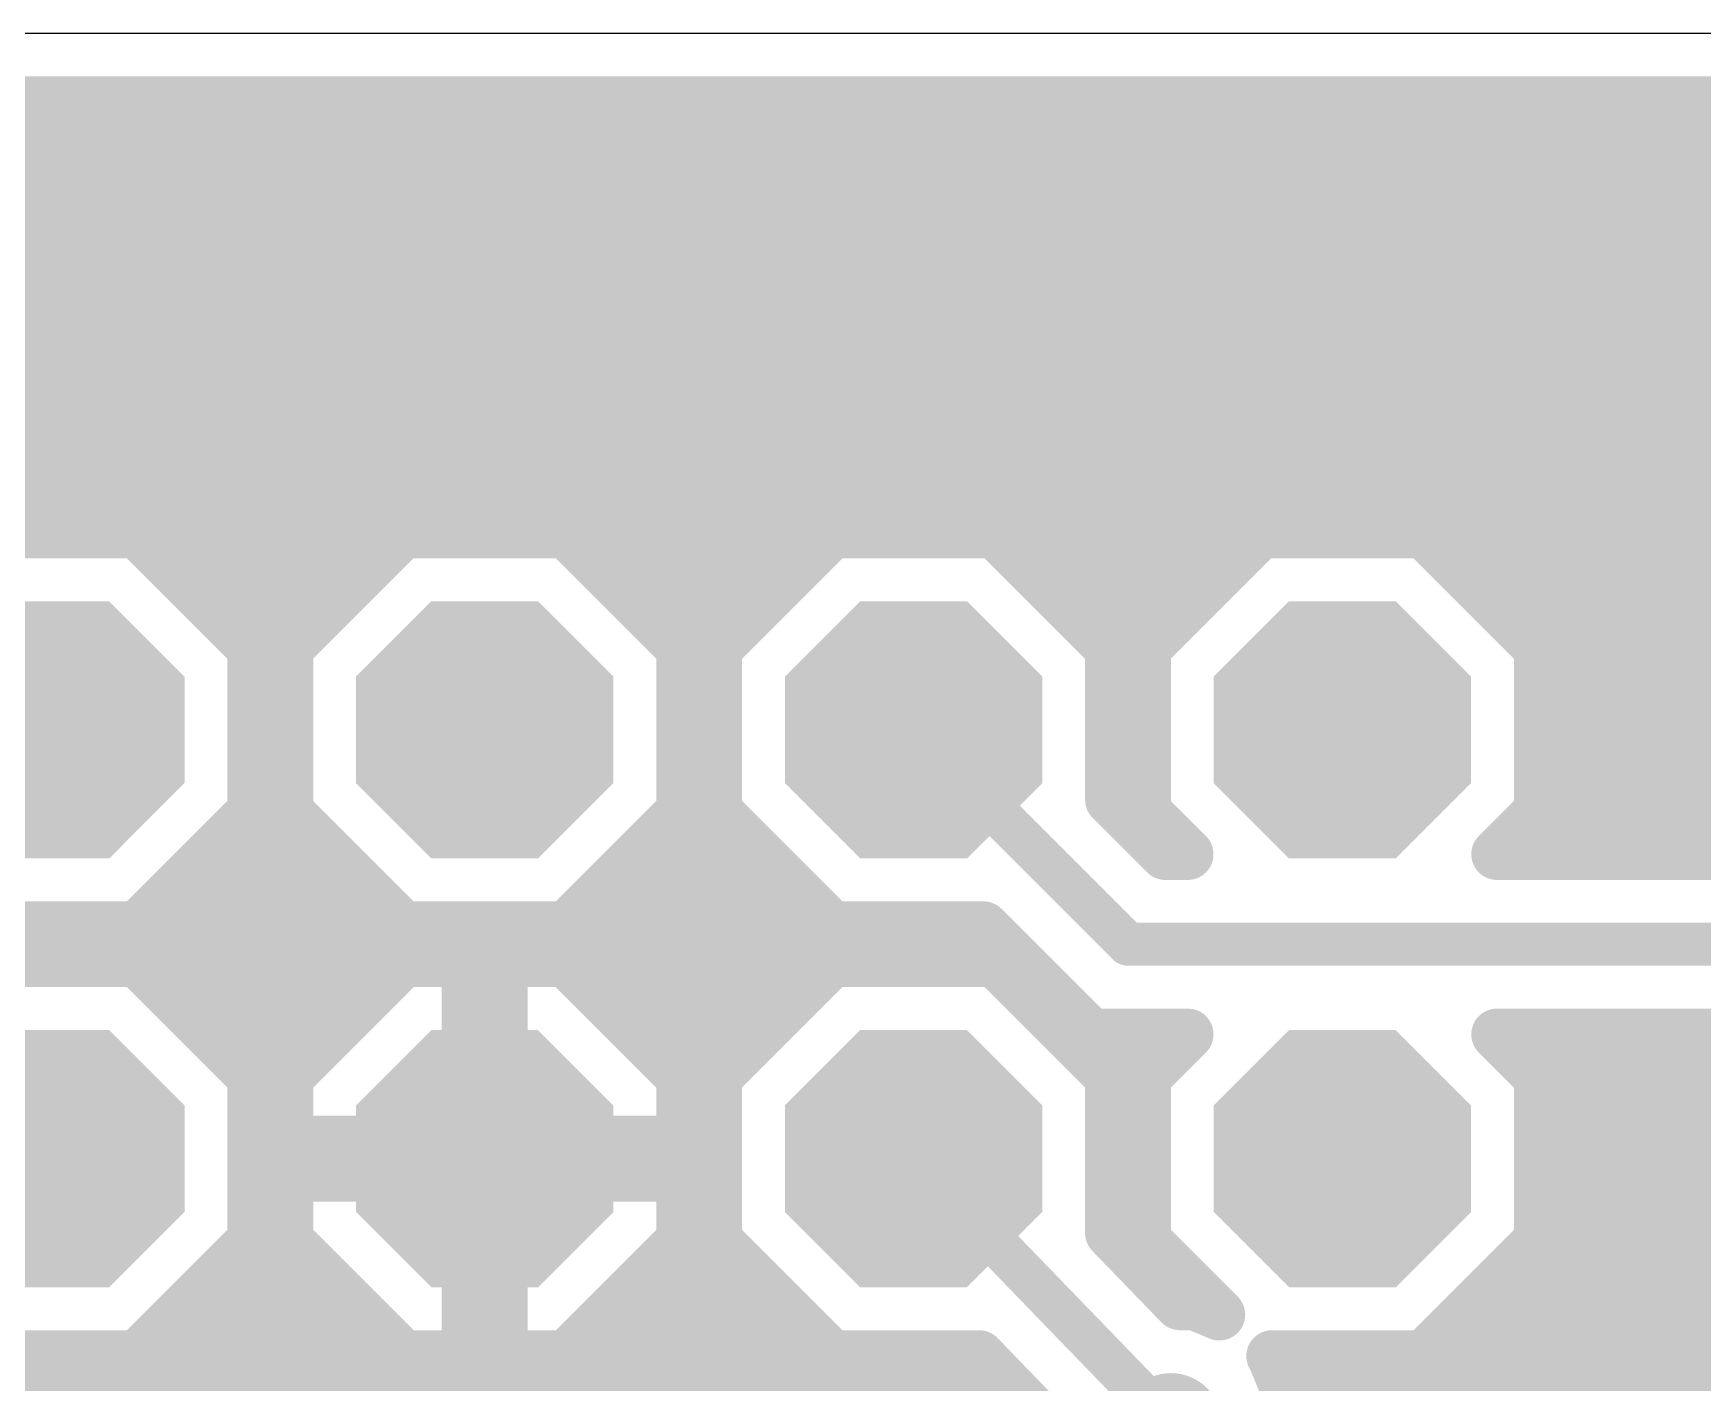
# Model space of a CAD drawing. Extents: x 0 to 81, y 1 to 51.1.
# Drawn here: x 45.59 to 55.47, y 43.01 to 51 of the extents above; entities that cross this region are included whole.
import ezdxf

# ---------------------------------------------------------------- set-up
doc = ezdxf.new("R2010")
doc.units = 0
for name, color, linetype in [('16', 175, 'CONTINUOUS'), ('17', 82, 'CONTINUOUS'), ('18', 82, 'CONTINUOUS'), ('20', 7, 'CONTINUOUS')]:
    doc.layers.add(name, color=color, linetype=linetype)

# ---------------------------------------------------------------- blocks, each defined once
blk = doc.blocks.new('OCTAGONP')
at = {"const_width": 0.5}
blk.add_lwpolyline([(-0.25, -0.1036), (-0.25, 0.1036), (-0.1036, 0.25), (0.1036, 0.25), (0.25, 0.1036), (0.25, -0.1036), (0.1036, -0.25), (-0.1036, -0.25), (-0.25, -0.1036), (-0.25, 0.1036)], dxfattribs=at)
blk = doc.blocks.new('ROUNDV')
at = {"const_width": 0.5}
blk.add_lwpolyline([(0, -0.25, 1), (0, 0.25, 1), (0, -0.25)], format="xyb", dxfattribs=at)

msp = doc.modelspace()

# ---------------------------------------------------------------- linework, layer by layer
at = {"layer": '16'}
for points, const_width in [([(16.2179, 50.5936), (63.528, 50.5936)], 0.3048), ([(16.2179, 50.292), (80.5936, 50.292)], 0.3048), ([(16.2179, 49.9872), (80.5936, 49.9872)], 0.3048), ([(16.2179, 49.6824), (80.5936, 49.6824)], 0.3048), ([(16.2179, 49.3776), (80.5936, 49.3776)], 0.3048), ([(16.2179, 49.0728), (80.5936, 49.0728)], 0.3048), ([(16.2179, 48.768), (80.5936, 48.768)], 0.3048), ([(14.7574, 48.4632), (74.8644, 48.4632)], 0.3048), ([(16.2179, 48.1584), (74.5596, 48.1584)], 0.3048), ([(46.204, 48.0436), (45.236, 48.0436)], 0.3048), ([(46.8884, 47.3592), (46.204, 48.0436)], 0.3048), ([(47.776, 48.0436), (47.0916, 47.3592)], 0.3048), ([(48.744, 48.0436), (47.776, 48.0436)], 0.3048), ([(49.4284, 47.3592), (48.744, 48.0436)], 0.3048), ([(50.316, 48.0436), (49.6316, 47.3592)], 0.3048), ([(51.284, 48.0436), (50.316, 48.0436)], 0.3048), ([(51.9684, 47.3592), (51.284, 48.0436)], 0.3048), ([(52.856, 48.0436), (52.1716, 47.3592)], 0.3048), ([(53.824, 48.0436), (52.856, 48.0436)], 0.3048), ([(54.5084, 47.3592), (53.824, 48.0436)], 0.3048), ([(46.394, 47.8536), (47.586, 47.8536)], 0.3048), ([(48.934, 47.8536), (50.126, 47.8536)], 0.3048), ([(51.474, 47.8536), (52.666, 47.8536)], 0.3048), ([(54.014, 47.8536), (74.3424, 47.8536)], 0.3048), ([(46.6988, 47.5488), (47.2812, 47.5488)], 0.3048), ([(49.2388, 47.5488), (49.8212, 47.5488)], 0.3048), ([(51.7788, 47.5488), (52.3612, 47.5488)], 0.3048), ([(54.3188, 47.5488), (74.3092, 47.5488)], 0.3048), ([(46.8884, 46.3912), (46.8884, 47.3592)], 0.3048), ([(47.0916, 47.3592), (47.0916, 46.3912)], 0.3048), ([(49.4284, 46.3912), (49.4284, 47.3592)], 0.3048), ([(49.6316, 47.3592), (49.6316, 46.3912)], 0.3048), ([(51.9684, 46.4611), (51.9684, 47.3592)], 0.3048), ([(52.1716, 47.3592), (52.1716, 46.3912)], 0.3048), ([(54.5084, 46.3912), (54.5084, 47.3592)], 0.3048), ([(46.8884, 47.244), (47.0916, 47.244)], 0.3048), ([(49.4284, 47.244), (49.6316, 47.244)], 0.3048), ([(51.9684, 47.244), (52.1716, 47.244)], 0.3048), ([(54.5084, 47.244), (74.0487, 47.244)], 0.3048), ([(46.8884, 46.9392), (47.0916, 46.9392)], 0.3048), ([(49.4284, 46.9392), (49.6316, 46.9392)], 0.3048), ([(51.9684, 46.9392), (52.1716, 46.9392)], 0.3048), ([(54.5084, 46.9392), (73.9408, 46.9392)], 0.3048), ([(50.8, 46.8752), (52.07, 45.6052)], 0.254), ([(46.8884, 46.6344), (47.0916, 46.6344)], 0.3048), ([(49.4284, 46.6344), (49.6316, 46.6344)], 0.3048), ([(51.9684, 46.6344), (52.1716, 46.6344)], 0.3048), ([(54.5084, 46.6344), (73.9408, 46.6344)], 0.3048), ([(52.2909, 46.1386), (51.9684, 46.4611)], 0.3048), ([(46.204, 45.7068), (46.8884, 46.3912)], 0.3048), ([(46.8268, 46.3296), (47.1532, 46.3296)], 0.3048), ([(47.0916, 46.3912), (47.776, 45.7068)], 0.3048), ([(48.744, 45.7068), (49.4284, 46.3912)], 0.3048), ([(49.3668, 46.3296), (49.6932, 46.3296)], 0.3048), ([(49.6316, 46.3912), (50.316, 45.7068)], 0.3048), ([(52.0999, 46.3296), (52.2332, 46.3296)], 0.3048), ([(52.1716, 46.3912), (52.4242, 46.1386)], 0.3048), ([(54.2558, 46.1386), (54.5084, 46.3912)], 0.3048), ([(54.4468, 46.3296), (73.9408, 46.3296)], 0.3048), ([(52.4242, 46.1386), (52.2909, 46.1386)], 0.3048), ([(62.7736, 46.1386), (54.2558, 46.1386)], 0.3048), ([(46.522, 46.0248), (47.458, 46.0248)], 0.3048), ([(49.062, 46.0248), (49.998, 46.0248)], 0.3048), ([(45.236, 45.7068), (46.204, 45.7068)], 0.3048), ([(46.2172, 45.72), (47.7628, 45.72)], 0.3048), ([(47.776, 45.7068), (48.744, 45.7068)], 0.3048), ([(48.7572, 45.72), (50.3028, 45.72)], 0.3048), ([(50.316, 45.7068), (51.2141, 45.7068)], 0.3048), ([(51.2141, 45.7068), (51.5366, 45.3843)], 0.3048), ([(52.07, 45.6052), (55.1688, 45.6052)], 0.254), ([(55.1688, 45.6052), (62.6364, 45.6052)], 0.254), ([(46.204, 45.5036), (45.236, 45.5036)], 0.3048), ([(46.8884, 44.8192), (46.204, 45.5036)], 0.3048), ([(47.776, 45.5036), (47.0916, 44.8192)], 0.3048), ([(48.1584, 45.5036), (47.776, 45.5036)], 0.3048), ([(48.1584, 44.4368), (48.1584, 45.5036)], 0.3048), ([(48.3616, 45.5036), (48.3616, 44.4368)], 0.3048), ([(48.744, 45.5036), (48.3616, 45.5036)], 0.3048), ([(49.4284, 44.8192), (48.744, 45.5036)], 0.3048), ([(50.316, 45.5036), (49.6316, 44.8192)], 0.3048), ([(51.284, 45.5036), (50.316, 45.5036)], 0.3048), ([(51.9684, 44.8192), (51.284, 45.5036)], 0.3048), ([(46.2924, 45.4152), (47.6876, 45.4152)], 0.3048), ([(48.1584, 45.4152), (48.3616, 45.4152)], 0.3048), ([(48.8324, 45.4152), (50.2276, 45.4152)], 0.3048), ([(51.3724, 45.4152), (51.5057, 45.4152)], 0.3048), ([(51.5366, 45.3843), (51.8491, 45.0718)], 0.3048), ([(46.5972, 45.1104), (47.3828, 45.1104)], 0.3048), ([(48.1584, 45.1104), (48.3616, 45.1104)], 0.3048), ([(49.1372, 45.1104), (49.9228, 45.1104)], 0.3048), ([(51.6772, 45.1104), (51.8105, 45.1104)], 0.3048), ([(51.8491, 45.0718), (52.4242, 45.0718)], 0.3048), ([(52.4242, 45.0718), (52.1716, 44.8192)], 0.3048), ([(54.5084, 44.8192), (54.2558, 45.0718)], 0.3048), ([(54.2558, 45.0718), (62.7736, 45.0718)], 0.3048), ([(46.8884, 43.8512), (46.8884, 44.8192)], 0.3048), ([(46.8884, 44.8056), (47.0916, 44.8056)], 0.3048), ([(47.0916, 44.8192), (47.0916, 44.4368)], 0.3048), ([(48.1584, 44.8056), (48.3616, 44.8056)], 0.3048), ([(49.4284, 44.4368), (49.4284, 44.8192)], 0.3048), ([(49.4284, 44.8056), (49.6316, 44.8056)], 0.3048), ([(49.6316, 44.8192), (49.6316, 43.8512)], 0.3048), ([(51.9684, 43.8949), (51.9684, 44.8192)], 0.3048), ([(51.9684, 44.8056), (52.1716, 44.8056)], 0.3048), ([(52.1716, 44.8192), (52.1716, 43.8512)], 0.3048), ([(54.5084, 43.8512), (54.5084, 44.8192)], 0.3048), ([(54.5084, 44.8056), (73.8646, 44.8056)], 0.3048), ([(46.8884, 44.5008), (47.0916, 44.5008)], 0.3048), ([(48.1584, 44.5008), (48.3616, 44.5008)], 0.3048), ([(49.4284, 44.5008), (49.6316, 44.5008)], 0.3048), ([(51.9684, 44.5008), (52.1716, 44.5008)], 0.3048), ([(54.5084, 44.5008), (73.8646, 44.5008)], 0.3048), ([(47.0916, 44.4368), (48.1584, 44.4368)], 0.3048), ([(48.3616, 44.4368), (48.1584, 44.4368)], 0.3048), ([(48.1584, 44.4368), (48.1584, 44.2336)], 0.3048), ([(48.3616, 44.2336), (48.3616, 44.4368)], 0.3048), ([(48.3616, 44.4368), (49.4284, 44.4368)], 0.3048), ([(52.324, 42.7604), (50.8, 44.3352)], 0.254), ([(46.8884, 44.196), (47.0916, 44.196)], 0.3048), ([(48.1584, 44.2336), (47.0916, 44.2336)], 0.3048), ([(47.0916, 44.2336), (47.0916, 43.8512)], 0.3048), ([(48.1584, 43.1668), (48.1584, 44.2336)], 0.3048), ([(48.1584, 44.2336), (48.3616, 44.2336)], 0.3048), ([(48.1584, 44.196), (48.3616, 44.196)], 0.3048), ([(48.3616, 44.2336), (48.3616, 43.1668)], 0.3048), ([(49.4284, 44.2336), (48.3616, 44.2336)], 0.3048), ([(49.4284, 43.8512), (49.4284, 44.2336)], 0.3048), ([(49.4284, 44.196), (49.6316, 44.196)], 0.3048), ([(51.9684, 44.196), (52.1716, 44.196)], 0.3048), ([(54.5084, 44.196), (73.8646, 44.196)], 0.3048), ([(46.204, 43.1668), (46.8884, 43.8512)], 0.3048), ([(46.8884, 43.8912), (47.0916, 43.8912)], 0.3048), ([(47.0916, 43.8512), (47.776, 43.1668)], 0.3048), ([(48.1584, 43.8912), (48.3616, 43.8912)], 0.3048), ([(48.744, 43.1668), (49.4284, 43.8512)], 0.3048), ([(49.4284, 43.8912), (49.6316, 43.8912)], 0.3048), ([(49.6316, 43.8512), (50.316, 43.1668)], 0.3048), ([(52.378, 43.4716), (51.9684, 43.8949)], 0.3048), ([(51.9719, 43.8912), (52.1716, 43.8912)], 0.3048), ([(52.1716, 43.8512), (52.6119, 43.4109)], 0.3048), ([(53.824, 43.1668), (54.5084, 43.8512)], 0.3048), ([(54.5084, 43.8912), (73.8646, 43.8912)], 0.3048), ([(46.6236, 43.5864), (47.3564, 43.5864)], 0.3048), ([(48.1584, 43.5864), (48.3616, 43.5864)], 0.3048), ([(49.1636, 43.5864), (49.8964, 43.5864)], 0.3048), ([(52.2669, 43.5864), (52.4364, 43.5864)], 0.3048), ([(54.2436, 43.5864), (73.8646, 43.5864)], 0.3048), ([(52.4655, 43.4716), (52.378, 43.4716)], 0.3048), ([(52.6119, 43.4109), (52.4655, 43.4716)], 0.3048), ([(46.3188, 43.2816), (47.6612, 43.2816)], 0.3048), ([(48.1584, 43.2816), (48.3616, 43.2816)], 0.3048), ([(48.8588, 43.2816), (50.2012, 43.2816)], 0.3048), ([(53.9388, 43.2816), (74.0942, 43.2816)], 0.3048), ([(45.236, 43.1668), (46.204, 43.1668)], 0.3048), ([(47.776, 43.1668), (48.1584, 43.1668)], 0.3048), ([(48.3616, 43.1668), (48.744, 43.1668)], 0.3048), ([(50.316, 43.1668), (51.1884, 43.1668)], 0.3048), ([(51.1884, 43.1668), (51.6128, 42.7283)], 0.3048), ([(52.9269, 43.1633), (52.9234, 43.1668)], 0.3048), ([(52.9234, 43.1668), (53.824, 43.1668)], 0.3048), ([(53.0352, 42.9019), (52.9269, 43.1633)], 0.3048), ([(21.4884, 42.9768), (51.3723, 42.9768)], 0.3048), ([(53.0042, 42.9768), (75.499, 42.9768)], 0.3048), ([(53.0352, 42.6189), (53.0352, 42.9019)], 0.3048)]:
    msp.add_lwpolyline(points, dxfattribs=dict(at, const_width=const_width))
for points, const_width in [([(46.2578, 48.0975, 1), (46.1501, 47.9897)], 0.1524), ([(46.204, 47.9674, 1), (46.204, 48.1198)], 0.1524), ([(47.776, 48.1198, 1), (47.776, 47.9674)], 0.1524), ([(47.8299, 47.9897, 1), (47.7221, 48.0975)], 0.1524), ([(48.7978, 48.0975, 1), (48.6901, 47.9897)], 0.1524), ([(48.744, 47.9674, 1), (48.744, 48.1198)], 0.1524), ([(50.316, 48.1198, 1), (50.316, 47.9674)], 0.1524), ([(50.3699, 47.9897, 1), (50.2621, 48.0975)], 0.1524), ([(51.3378, 48.0975, 1), (51.2301, 47.9897)], 0.1524), ([(51.284, 47.9674, 1), (51.284, 48.1198)], 0.1524), ([(52.856, 48.1198, 1), (52.856, 47.9674)], 0.1524), ([(52.9099, 47.9897, 1), (52.8021, 48.0975)], 0.1524), ([(53.8778, 48.0975, 1), (53.7701, 47.9897)], 0.1524), ([(53.824, 47.9674, 1), (53.824, 48.1198)], 0.1524), ([(46.394, 47.9298, 1), (46.394, 47.7774)], 0.1524), ([(47.586, 47.7774, 1), (47.586, 47.9298)], 0.1524), ([(48.934, 47.9298, 1), (48.934, 47.7774)], 0.1524), ([(50.126, 47.7774, 1), (50.126, 47.9298)], 0.1524), ([(51.474, 47.9298, 1), (51.474, 47.7774)], 0.1524), ([(52.666, 47.7774, 1), (52.666, 47.9298)], 0.1524), ([(54.014, 47.9298, 1), (54.014, 47.7774)], 0.1524), ([(46.6988, 47.625, 1), (46.6988, 47.4726)], 0.1524), ([(47.2812, 47.4726, 1), (47.2812, 47.625)], 0.1524), ([(49.2388, 47.625, 1), (49.2388, 47.4726)], 0.1524), ([(49.8212, 47.4726, 1), (49.8212, 47.625)], 0.1524), ([(51.7788, 47.625, 1), (51.7788, 47.4726)], 0.1524), ([(52.3612, 47.4726, 1), (52.3612, 47.625)], 0.1524), ([(54.3188, 47.625, 1), (54.3188, 47.4726)], 0.1524), ([(46.9646, 47.3592, 1), (46.8122, 47.3592)], 0.1524), ([(46.8345, 47.3053, 1), (46.9423, 47.413)], 0.1524), ([(47.1678, 47.3592, 1), (47.0154, 47.3592)], 0.1524), ([(47.0377, 47.413, 1), (47.1455, 47.3053)], 0.1524), ([(49.5046, 47.3592, 1), (49.3522, 47.3592)], 0.1524), ([(49.3745, 47.3053, 1), (49.4823, 47.413)], 0.1524), ([(49.7078, 47.3592, 1), (49.5554, 47.3592)], 0.1524), ([(49.5777, 47.413, 1), (49.6855, 47.3053)], 0.1524), ([(52.0446, 47.3592, 1), (51.8922, 47.3592)], 0.1524), ([(51.9145, 47.3053, 1), (52.0223, 47.413)], 0.1524), ([(52.2478, 47.3592, 1), (52.0954, 47.3592)], 0.1524), ([(52.1177, 47.413, 1), (52.2255, 47.3053)], 0.1524), ([(54.5846, 47.3592, 1), (54.4322, 47.3592)], 0.1524), ([(54.4545, 47.3053, 1), (54.5623, 47.413)], 0.1524), ([(46.8884, 47.3202, 1), (46.8884, 47.1678)], 0.1524), ([(47.0916, 47.1678, 1), (47.0916, 47.3202)], 0.1524), ([(49.4284, 47.3202, 1), (49.4284, 47.1678)], 0.1524), ([(49.6316, 47.1678, 1), (49.6316, 47.3202)], 0.1524), ([(51.9684, 47.3202, 1), (51.9684, 47.1678)], 0.1524), ([(52.1716, 47.1678, 1), (52.1716, 47.3202)], 0.1524), ([(54.5084, 47.3202, 1), (54.5084, 47.1678)], 0.1524), ([(46.8884, 47.0154, 1), (46.8884, 46.863)], 0.1524), ([(47.0916, 46.863, 1), (47.0916, 47.0154)], 0.1524), ([(49.4284, 47.0154, 1), (49.4284, 46.863)], 0.1524), ([(49.6316, 46.863, 1), (49.6316, 47.0154)], 0.1524), ([(51.9684, 47.0154, 1), (51.9684, 46.863)], 0.1524), ([(52.1716, 46.863, 1), (52.1716, 47.0154)], 0.1524), ([(54.5084, 47.0154, 1), (54.5084, 46.863)], 0.1524), ([(50.8449, 46.9201, 1), (50.7551, 46.8303)], 0.127), ([(46.8884, 46.7106, 1), (46.8884, 46.5582)], 0.1524), ([(47.0916, 46.5582, 1), (47.0916, 46.7106)], 0.1524), ([(49.4284, 46.7106, 1), (49.4284, 46.5582)], 0.1524), ([(49.6316, 46.5582, 1), (49.6316, 46.7106)], 0.1524), ([(51.9684, 46.7106, 1), (51.9684, 46.5582)], 0.1524), ([(52.1716, 46.5582, 1), (52.1716, 46.7106)], 0.1524), ([(54.5084, 46.7106, 1), (54.5084, 46.5582)], 0.1524), ([(52.0223, 46.515, 1), (51.9145, 46.4073)], 0.1524), ([(46.8268, 46.4058, 1), (46.8268, 46.2534)], 0.1524), ([(46.9423, 46.3373, 1), (46.8345, 46.4451)], 0.1524), ([(47.1455, 46.4451, 1), (47.0377, 46.3373)], 0.1524), ([(47.1532, 46.2534, 1), (47.1532, 46.4058)], 0.1524), ([(49.3668, 46.4058, 1), (49.3668, 46.2534)], 0.1524), ([(49.4823, 46.3373, 1), (49.3745, 46.4451)], 0.1524), ([(49.6855, 46.4451, 1), (49.5777, 46.3373)], 0.1524), ([(49.6932, 46.2534, 1), (49.6932, 46.4058)], 0.1524), ([(51.8922, 46.4611, 1), (52.0446, 46.4611)], 0.1524), ([(52.0999, 46.4058, 1), (52.0999, 46.2534)], 0.1524), ([(52.2255, 46.4451, 1), (52.1177, 46.3373)], 0.1524), ([(52.2332, 46.2534, 1), (52.2332, 46.4058)], 0.1524), ([(54.4468, 46.4058, 1), (54.4468, 46.2534)], 0.1524), ([(54.5623, 46.3373, 1), (54.4545, 46.4451)], 0.1524), ([(46.8122, 46.3912, 1), (46.9646, 46.3912)], 0.1524), ([(47.0154, 46.3912, 1), (47.1678, 46.3912)], 0.1524), ([(49.3522, 46.3912, 1), (49.5046, 46.3912)], 0.1524), ([(49.5554, 46.3912, 1), (49.7078, 46.3912)], 0.1524), ([(52.0954, 46.3912, 1), (52.2478, 46.3912)], 0.1524), ([(54.4322, 46.3912, 1), (54.5846, 46.3912)], 0.1524), ([(52.2909, 46.2148, 1), (52.2909, 46.0624)], 0.1524), ([(52.4242, 46.0624, 1), (52.4242, 46.2148)], 0.1524), ([(54.2558, 46.2148, 1), (54.2558, 46.0624)], 0.1524), ([(46.522, 46.101, 1), (46.522, 45.9486)], 0.1524), ([(47.458, 45.9486, 1), (47.458, 46.101)], 0.1524), ([(49.062, 46.101, 1), (49.062, 45.9486)], 0.1524), ([(49.998, 45.9486, 1), (49.998, 46.101)], 0.1524), ([(52.2371, 46.0847, 1), (52.3448, 46.1925)], 0.1524), ([(52.3704, 46.0847, 1), (52.4781, 46.1925)], 0.1524), ([(54.2019, 46.1925, 1), (54.3096, 46.0847)], 0.1524), ([(46.1501, 45.7607, 1), (46.2578, 45.6529)], 0.1524), ([(46.2172, 45.7962, 1), (46.2172, 45.6438)], 0.1524), ([(46.204, 45.6306, 1), (46.204, 45.783)], 0.1524), ([(47.776, 45.783, 1), (47.776, 45.6306)], 0.1524), ([(47.7221, 45.6529, 1), (47.8299, 45.7607)], 0.1524), ([(47.7628, 45.6438, 1), (47.7628, 45.7962)], 0.1524), ([(48.6901, 45.7607, 1), (48.7978, 45.6529)], 0.1524), ([(48.7572, 45.7962, 1), (48.7572, 45.6438)], 0.1524), ([(48.744, 45.6306, 1), (48.744, 45.783)], 0.1524), ([(50.316, 45.783, 1), (50.316, 45.6306)], 0.1524), ([(50.2621, 45.6529, 1), (50.3699, 45.7607)], 0.1524), ([(50.3028, 45.6438, 1), (50.3028, 45.7962)], 0.1524), ([(51.2679, 45.7607, 1), (51.1602, 45.6529)], 0.1524), ([(51.2141, 45.6306, 1), (51.2141, 45.783)], 0.1524), ([(52.07, 45.6687, 1), (52.07, 45.5417)], 0.127), ([(52.0251, 45.5603, 1), (52.1149, 45.6501)], 0.127), ([(55.1688, 45.6687, 1), (55.1688, 45.5417)], 0.127), ([(55.1688, 45.5417, 1), (55.1688, 45.6687)], 0.127), ([(46.2578, 45.5575, 1), (46.1501, 45.4497)], 0.1524), ([(46.204, 45.4274, 1), (46.204, 45.5798)], 0.1524), ([(47.776, 45.5798, 1), (47.776, 45.4274)], 0.1524), ([(47.8299, 45.4497, 1), (47.7221, 45.5575)], 0.1524), ([(48.2346, 45.5036, 1), (48.0822, 45.5036)], 0.1524), ([(48.1584, 45.4274, 1), (48.1584, 45.5798)], 0.1524), ([(48.4378, 45.5036, 1), (48.2854, 45.5036)], 0.1524), ([(48.3616, 45.5798, 1), (48.3616, 45.4274)], 0.1524), ([(48.7978, 45.5575, 1), (48.6901, 45.4497)], 0.1524), ([(48.744, 45.4274, 1), (48.744, 45.5798)], 0.1524), ([(50.316, 45.5798, 1), (50.316, 45.4274)], 0.1524), ([(50.3699, 45.4497, 1), (50.2621, 45.5575)], 0.1524), ([(51.3378, 45.5575, 1), (51.2301, 45.4497)], 0.1524), ([(51.284, 45.4274, 1), (51.284, 45.5798)], 0.1524), ([(46.2924, 45.4914, 1), (46.2924, 45.339)], 0.1524), ([(47.6876, 45.339, 1), (47.6876, 45.4914)], 0.1524), ([(48.1584, 45.4914, 1), (48.1584, 45.339)], 0.1524), ([(48.3616, 45.339, 1), (48.3616, 45.4914)], 0.1524), ([(48.8324, 45.4914, 1), (48.8324, 45.339)], 0.1524), ([(50.2276, 45.339, 1), (50.2276, 45.4914)], 0.1524), ([(51.3724, 45.4914, 1), (51.3724, 45.339)], 0.1524), ([(51.5905, 45.4381, 1), (51.4827, 45.3304)], 0.1524), ([(51.4827, 45.3304, 1), (51.5905, 45.4381)], 0.1524), ([(51.5057, 45.339, 1), (51.5057, 45.4914)], 0.1524), ([(46.5972, 45.1866, 1), (46.5972, 45.0342)], 0.1524), ([(47.3828, 45.0342, 1), (47.3828, 45.1866)], 0.1524), ([(48.1584, 45.1866, 1), (48.1584, 45.0342)], 0.1524), ([(48.3616, 45.0342, 1), (48.3616, 45.1866)], 0.1524), ([(49.1372, 45.1866, 1), (49.1372, 45.0342)], 0.1524), ([(49.9228, 45.0342, 1), (49.9228, 45.1866)], 0.1524), ([(51.6772, 45.1866, 1), (51.6772, 45.0342)], 0.1524), ([(51.8491, 45.148, 1), (51.8491, 44.9956)], 0.1524), ([(51.7952, 45.0179, 1), (51.9029, 45.1257)], 0.1524), ([(51.8105, 45.0342, 1), (51.8105, 45.1866)], 0.1524), ([(52.4781, 45.0179, 1), (52.3704, 45.1257)], 0.1524), ([(52.4242, 44.9956, 1), (52.4242, 45.148)], 0.1524), ([(54.3096, 45.1257, 1), (54.2019, 45.0179)], 0.1524), ([(54.2558, 45.148, 1), (54.2558, 44.9956)], 0.1524), ([(46.9646, 44.8192, 1), (46.8122, 44.8192)], 0.1524), ([(46.8884, 44.8818, 1), (46.8884, 44.7294)], 0.1524), ([(46.8345, 44.7653, 1), (46.9423, 44.873)], 0.1524), ([(47.1678, 44.8192, 1), (47.0154, 44.8192)], 0.1524), ([(47.0377, 44.873, 1), (47.1455, 44.7653)], 0.1524), ([(47.0916, 44.7294, 1), (47.0916, 44.8818)], 0.1524), ([(48.1584, 44.8818, 1), (48.1584, 44.7294)], 0.1524), ([(48.3616, 44.7294, 1), (48.3616, 44.8818)], 0.1524), ([(49.5046, 44.8192, 1), (49.3522, 44.8192)], 0.1524), ([(49.4284, 44.8818, 1), (49.4284, 44.7294)], 0.1524), ([(49.3745, 44.7653, 1), (49.4823, 44.873)], 0.1524), ([(49.7078, 44.8192, 1), (49.5554, 44.8192)], 0.1524), ([(49.5777, 44.873, 1), (49.6855, 44.7653)], 0.1524), ([(49.6316, 44.7294, 1), (49.6316, 44.8818)], 0.1524), ([(52.0446, 44.8192, 1), (51.8922, 44.8192)], 0.1524), ([(51.9684, 44.8818, 1), (51.9684, 44.7294)], 0.1524), ([(51.9145, 44.7653, 1), (52.0223, 44.873)], 0.1524), ([(52.2478, 44.8192, 1), (52.0954, 44.8192)], 0.1524), ([(52.1177, 44.873, 1), (52.2255, 44.7653)], 0.1524), ([(52.1716, 44.7294, 1), (52.1716, 44.8818)], 0.1524), ([(54.5846, 44.8192, 1), (54.4322, 44.8192)], 0.1524), ([(54.5084, 44.8818, 1), (54.5084, 44.7294)], 0.1524), ([(54.4545, 44.7653, 1), (54.5623, 44.873)], 0.1524), ([(46.8884, 44.577, 1), (46.8884, 44.4246)], 0.1524), ([(47.0916, 44.4246, 1), (47.0916, 44.577)], 0.1524), ([(48.1584, 44.577, 1), (48.1584, 44.4246)], 0.1524), ([(48.3616, 44.4246, 1), (48.3616, 44.577)], 0.1524), ([(49.4284, 44.577, 1), (49.4284, 44.4246)], 0.1524), ([(49.6316, 44.4246, 1), (49.6316, 44.577)], 0.1524), ([(51.9684, 44.577, 1), (51.9684, 44.4246)], 0.1524), ([(52.1716, 44.4246, 1), (52.1716, 44.577)], 0.1524), ([(54.5084, 44.577, 1), (54.5084, 44.4246)], 0.1524), ([(47.0916, 44.513, 1), (47.0916, 44.3606)], 0.1524), ([(47.0154, 44.4368, 1), (47.1678, 44.4368)], 0.1524), ([(48.1584, 44.513, 1), (48.1584, 44.3606)], 0.1524), ([(48.2346, 44.4368, 1), (48.0822, 44.4368)], 0.1524), ([(48.0822, 44.4368, 1), (48.2346, 44.4368)], 0.1524), ([(48.1584, 44.3606, 1), (48.1584, 44.513)], 0.1524), ([(48.4378, 44.4368, 1), (48.2854, 44.4368)], 0.1524), ([(48.3616, 44.513, 1), (48.3616, 44.3606)], 0.1524), ([(48.2854, 44.4368, 1), (48.4378, 44.4368)], 0.1524), ([(48.3616, 44.3606, 1), (48.3616, 44.513)], 0.1524), ([(49.3522, 44.4368, 1), (49.5046, 44.4368)], 0.1524), ([(49.4284, 44.3606, 1), (49.4284, 44.513)], 0.1524), ([(50.8456, 44.3794, 1), (50.7544, 44.291)], 0.127), ([(46.8884, 44.2722, 1), (46.8884, 44.1198)], 0.1524), ([(47.0916, 44.3098, 1), (47.0916, 44.1574)], 0.1524), ([(47.1678, 44.2336, 1), (47.0154, 44.2336)], 0.1524), ([(47.0916, 44.1198, 1), (47.0916, 44.2722)], 0.1524), ([(48.2346, 44.2336, 1), (48.0822, 44.2336)], 0.1524), ([(48.1584, 44.3098, 1), (48.1584, 44.1574)], 0.1524), ([(48.1584, 44.2722, 1), (48.1584, 44.1198)], 0.1524), ([(48.0822, 44.2336, 1), (48.2346, 44.2336)], 0.1524), ([(48.1584, 44.1574, 1), (48.1584, 44.3098)], 0.1524), ([(48.4378, 44.2336, 1), (48.2854, 44.2336)], 0.1524), ([(48.3616, 44.3098, 1), (48.3616, 44.1574)], 0.1524), ([(48.2854, 44.2336, 1), (48.4378, 44.2336)], 0.1524), ([(48.3616, 44.1574, 1), (48.3616, 44.3098)], 0.1524), ([(48.3616, 44.1198, 1), (48.3616, 44.2722)], 0.1524), ([(49.5046, 44.2336, 1), (49.3522, 44.2336)], 0.1524), ([(49.4284, 44.2722, 1), (49.4284, 44.1198)], 0.1524), ([(49.4284, 44.1574, 1), (49.4284, 44.3098)], 0.1524), ([(49.6316, 44.1198, 1), (49.6316, 44.2722)], 0.1524), ([(51.9684, 44.2722, 1), (51.9684, 44.1198)], 0.1524), ([(52.1716, 44.1198, 1), (52.1716, 44.2722)], 0.1524), ([(54.5084, 44.2722, 1), (54.5084, 44.1198)], 0.1524), ([(46.8884, 43.9674, 1), (46.8884, 43.815)], 0.1524), ([(46.9423, 43.7973, 1), (46.8345, 43.9051)], 0.1524), ([(47.1455, 43.9051, 1), (47.0377, 43.7973)], 0.1524), ([(47.0916, 43.815, 1), (47.0916, 43.9674)], 0.1524), ([(48.1584, 43.9674, 1), (48.1584, 43.815)], 0.1524), ([(48.3616, 43.815, 1), (48.3616, 43.9674)], 0.1524), ([(49.4284, 43.9674, 1), (49.4284, 43.815)], 0.1524), ([(49.4823, 43.7973, 1), (49.3745, 43.9051)], 0.1524), ([(49.6855, 43.9051, 1), (49.5777, 43.7973)], 0.1524), ([(49.6316, 43.815, 1), (49.6316, 43.9674)], 0.1524), ([(52.0232, 43.9479, 1), (51.9136, 43.8419)], 0.1524), ([(51.9719, 43.9674, 1), (51.9719, 43.815)], 0.1524), ([(52.2255, 43.9051, 1), (52.1177, 43.7973)], 0.1524), ([(52.1716, 43.815, 1), (52.1716, 43.9674)], 0.1524), ([(54.5084, 43.9674, 1), (54.5084, 43.815)], 0.1524), ([(54.5623, 43.7973, 1), (54.4545, 43.9051)], 0.1524), ([(46.8122, 43.8512, 1), (46.9646, 43.8512)], 0.1524), ([(47.0154, 43.8512, 1), (47.1678, 43.8512)], 0.1524), ([(49.3522, 43.8512, 1), (49.5046, 43.8512)], 0.1524), ([(49.5554, 43.8512, 1), (49.7078, 43.8512)], 0.1524), ([(51.8922, 43.8949, 1), (52.0446, 43.8949)], 0.1524), ([(52.0954, 43.8512, 1), (52.2478, 43.8512)], 0.1524), ([(54.4322, 43.8512, 1), (54.5846, 43.8512)], 0.1524), ([(46.6236, 43.6626, 1), (46.6236, 43.5102)], 0.1524), ([(47.3564, 43.5102, 1), (47.3564, 43.6626)], 0.1524), ([(48.1584, 43.6626, 1), (48.1584, 43.5102)], 0.1524), ([(48.3616, 43.5102, 1), (48.3616, 43.6626)], 0.1524), ([(49.1636, 43.6626, 1), (49.1636, 43.5102)], 0.1524), ([(49.8964, 43.5102, 1), (49.8964, 43.6626)], 0.1524), ([(52.2669, 43.6626, 1), (52.2669, 43.5102)], 0.1524), ([(52.4364, 43.5102, 1), (52.4364, 43.6626)], 0.1524), ([(54.2436, 43.6626, 1), (54.2436, 43.5102)], 0.1524), ([(52.378, 43.5478, 1), (52.378, 43.3954)], 0.1524), ([(52.3233, 43.4186, 1), (52.4328, 43.5246)], 0.1524), ([(52.4946, 43.542, 1), (52.4363, 43.4012)], 0.1524), ([(52.4655, 43.3954, 1), (52.4655, 43.5478)], 0.1524), ([(52.558, 43.3571, 1), (52.6658, 43.4648)], 0.1524), ([(52.5827, 43.3405, 1), (52.641, 43.4813)], 0.1524), ([(46.3188, 43.3578, 1), (46.3188, 43.2054)], 0.1524), ([(47.6612, 43.2054, 1), (47.6612, 43.3578)], 0.1524), ([(48.1584, 43.3578, 1), (48.1584, 43.2054)], 0.1524), ([(48.3616, 43.2054, 1), (48.3616, 43.3578)], 0.1524), ([(48.8588, 43.3578, 1), (48.8588, 43.2054)], 0.1524), ([(50.2012, 43.2054, 1), (50.2012, 43.3578)], 0.1524), ([(53.9388, 43.3578, 1), (53.9388, 43.2054)], 0.1524), ([(46.204, 43.0906, 1), (46.204, 43.243)], 0.1524), ([(47.776, 43.243, 1), (47.776, 43.0906)], 0.1524), ([(48.1584, 43.0906, 1), (48.1584, 43.243)], 0.1524), ([(48.3616, 43.243, 1), (48.3616, 43.0906)], 0.1524), ([(48.744, 43.0906, 1), (48.744, 43.243)], 0.1524), ([(50.316, 43.243, 1), (50.316, 43.0906)], 0.1524), ([(51.2432, 43.2198, 1), (51.1337, 43.1138)], 0.1524), ([(51.1884, 43.0906, 1), (51.1884, 43.243)], 0.1524), ([(52.9772, 43.2207, 1), (52.8695, 43.1129)], 0.1524), ([(52.9234, 43.243, 1), (52.9234, 43.0906)], 0.1524), ([(52.9973, 43.1924, 1), (52.8565, 43.1341)], 0.1524), ([(53.824, 43.0906, 1), (53.824, 43.243)], 0.1524), ([(46.1501, 43.2207, 1), (46.2578, 43.1129)], 0.1524), ([(47.7221, 43.1129, 1), (47.8299, 43.2207)], 0.1524), ([(48.0822, 43.1668, 1), (48.2346, 43.1668)], 0.1524), ([(48.2854, 43.1668, 1), (48.4378, 43.1668)], 0.1524), ([(48.6901, 43.2207, 1), (48.7978, 43.1129)], 0.1524), ([(50.2621, 43.1129, 1), (50.3699, 43.2207)], 0.1524), ([(52.8731, 43.1094, 1), (52.9808, 43.2172)], 0.1524), ([(53.7701, 43.2207, 1), (53.8778, 43.1129)], 0.1524), ([(51.3723, 42.9006, 1), (51.3723, 43.053)], 0.1524), ([(53.0042, 43.053, 1), (53.0042, 42.9006)], 0.1524), ([(53.1114, 42.9019, 1), (52.959, 42.9019)], 0.1524)]:
    msp.add_lwpolyline(points, format="xyb", dxfattribs=dict(at, const_width=const_width))
at = {"layer": '20'}
msp.add_line((81, 51), (0, 51), dxfattribs=at)

# ---------------------------------------------------------------- block references
at = {"layer": '17', "xscale": 1.524, "yscale": 1.524, "rotation": 180}
for p in [(45.72, 46.8752), (48.26, 46.8752), (45.72, 44.3352), (48.26, 44.3352)]:
    msp.add_blockref('OCTAGONP', p, dxfattribs=at)
at = {"layer": '17', "xscale": 1.524, "yscale": 1.524}
for p in [(50.8, 46.8752), (53.34, 46.8752), (50.8, 44.3352), (53.34, 44.3352)]:
    msp.add_blockref('OCTAGONP', p, dxfattribs=at)
at = {"layer": '18', "xscale": 0.6096, "yscale": 0.6096}
msp.add_blockref('ROUNDV', (52.324, 42.7604), dxfattribs=at)

doc.saveas('drawing.dxf')
